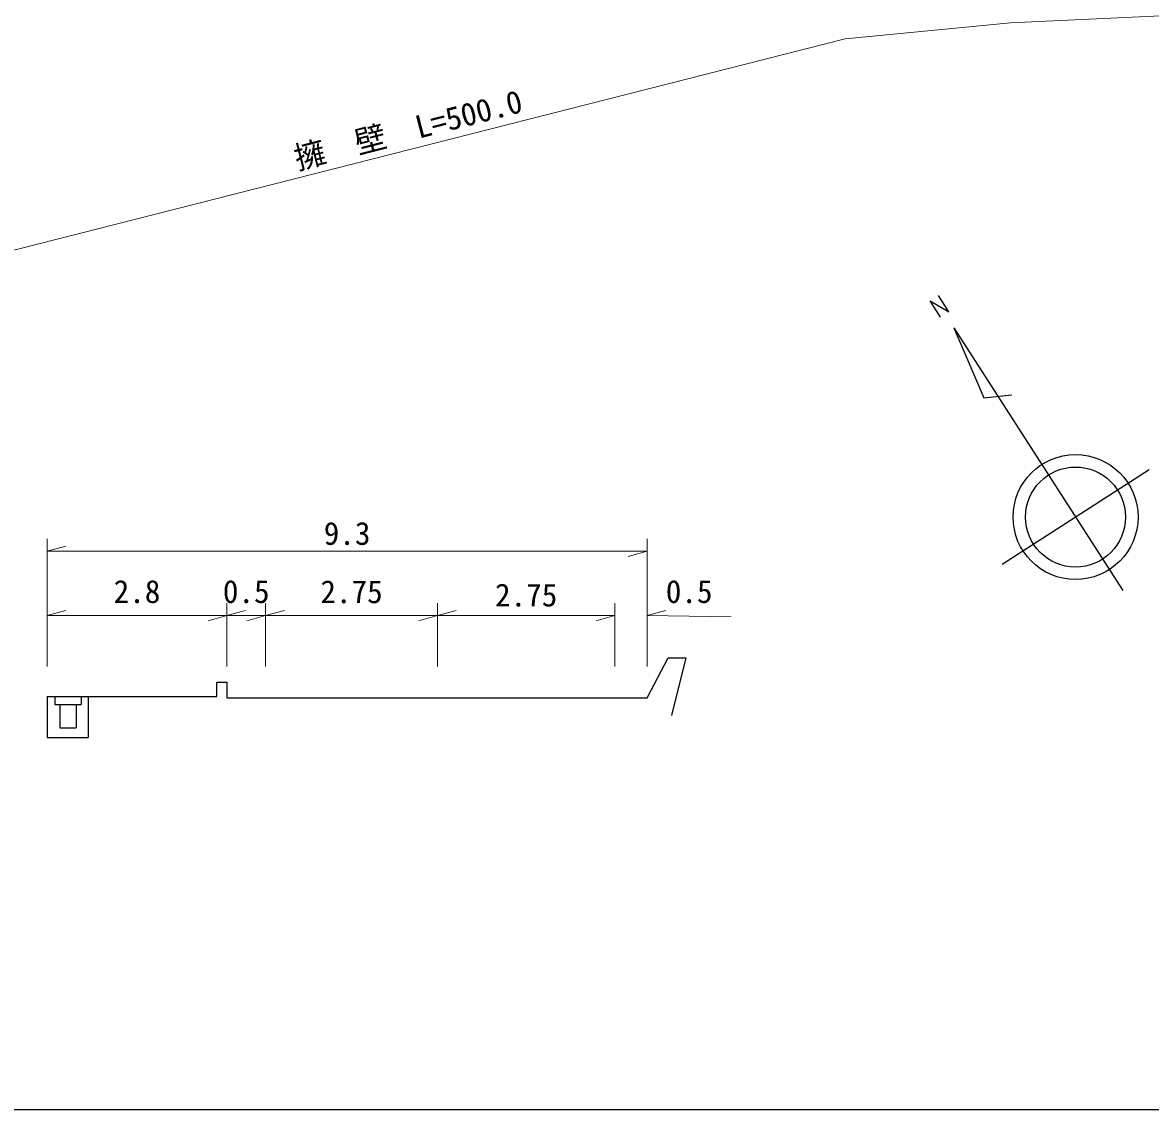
# Model space of a CAD drawing. Units: millimetres, scale not verified. Extents: x 40000 to 680000, y 20000 to 380000.
# Drawn here: x 272903 to 363184, y 205000 to 291952 of the extents above; entities that cross this region are included whole.
import ezdxf
from ezdxf.enums import TextEntityAlignment as Align

# ---------------------------------------------------------------- set-up
doc = ezdxf.new("R2010")
doc.units = ezdxf.units.MM
doc.header["$LTSCALE"] = 1000
for name, color, linetype, lineweight in [('M-BGD', 7, 'Continuous', 25), ('M-BMK-SRVR', 3, 'Continuous', 25), ('M-STR-HTXT', 7, 'Continuous', 13), ('M-TTL-BAND', 7, 'Continuous', 25)]:
    doc.layers.add(name, color=color, linetype=linetype, lineweight=lineweight)
doc.styles.add('ＭＳ ゴシック', font='')
doc.styles.get('ＭＳ ゴシック').set_extended_font_data('MS Gothic')

msp = doc.modelspace()

# ---------------------------------------------------------------- linework, layer by layer
at = {"layer": 'M-BGD'}
for p, q in [((322889, 237938), (324575, 241133)), ((324575, 241133), (325995, 241133)), ((325995, 241133), (324841, 236518)), ((288454, 238027), (288454, 239180)), ((288454, 239180), (289253, 239180)), ((289253, 239180), (289253, 237938)), ((274876, 238027), (274876, 234743)), ((274876, 238027), (288454, 238027)), ((275475, 238027), (275475, 237405)), ((277582, 238027), (277582, 237405)), ((278160, 238027), (278160, 234743)), ((289253, 237938), (322889, 237938)), ((275475, 237405), (277582, 237405)), ((275891, 237405), (275891, 235542)), ((277194, 237405), (277194, 235542)), ((274876, 234743), (278160, 234743)), ((275891, 235542), (277194, 235542))]:
    msp.add_line(p, q, dxfattribs=at)
at = {"layer": 'M-BMK-SRVR'}
for p, q in [((347052, 268816), (346207, 270114)), ((346376, 268386), (345541, 269684)), ((345541, 269684), (347052, 268816)), ((347447, 267528), (349854, 261941)), ((347447, 267528), (360977, 246506)), ((349854, 261941), (352077, 262183)), ((363075, 256180), (351303, 248603))]:
    msp.add_line(p, q, dxfattribs=at)
for radius in [5000, 4000]:
    msp.add_circle((357189, 252392), radius, dxfattribs=at)
at = {"layer": 'M-STR-HTXT'}
for p, q in [((351973, 291938), (366273, 292588)), ((338756, 290638), (351973, 291938)), ((100486, 230154), (338756, 290638)), ((274876, 240423), (274876, 250653)), ((322889, 250653), (322889, 240423)), ((274876, 249653), (276376, 250073)), ((274876, 249653), (322889, 249653)), ((322889, 249653), (321389, 249233)), ((274876, 244505), (276376, 244925)), ((289253, 245505), (289253, 240423)), ((289253, 244505), (290753, 244925)), ((292359, 245505), (292359, 240423)), ((292359, 244505), (293859, 244925)), ((306115, 245505), (306115, 240423)), ((306115, 244505), (307615, 244925)), ((320315, 245505), (320315, 240423)), ((322889, 244505), (324394, 244905)), ((274876, 244505), (289253, 244505)), ((289253, 244505), (287753, 244085)), ((289253, 244505), (292359, 244505)), ((292359, 244505), (290859, 244085)), ((292359, 244505), (306115, 244505)), ((306115, 244505), (304615, 244085)), ((306115, 244505), (320315, 244505)), ((320315, 244505), (318815, 244085)), ((322889, 244505), (329634, 244416))]:
    msp.add_line(p, q, dxfattribs=at)
at = {"layer": 'M-TTL-BAND'}
msp.add_line((40000, 205000), (579000, 205000), dxfattribs=at)

# ---------------------------------------------------------------- texts
at = {"layer": 'M-STR-HTXT', "style": 'ＭＳ ゴシック'}
msp.add_text('擁\u3000壁\u3000L=500.0', height=1833, rotation=14.4, dxfattribs=at).set_placement((303768, 283388), align=Align.MIDDLE_CENTER)
for s, p in [('9.3', (298882, 251084)), ('2.8', (282064, 246436)), ('0.5', (290806, 246436)), ('2.75', (299237, 246420)), ('2.75', (313215, 246154)), ('0.5', (326261, 246436))]:
    msp.add_text(s, height=1833, dxfattribs=at).set_placement(p, align=Align.MIDDLE_CENTER)

doc.saveas('drawing.dxf')
